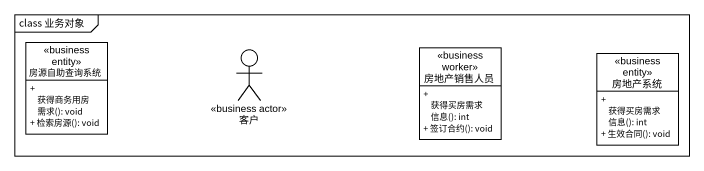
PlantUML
@startuml
mainframe class 业务对象
allowmixing
hide circle
hide empty members
skinparam classAttributeIconSize 0
class 房源自助查询系统 <<business entity>> {
  + 获得商务用房需求(): void
  + 检索房源(): void
}
actor 客户 <<business actor>>
class 房地产销售人员 <<business worker>> {
  + 获得买房需求信息(): int
  + 签订合约(): void
}
class 房地产系统 <<business entity>> {
  + 获得买房需求信息(): int
  + 生效合同(): void
}
@enduml
